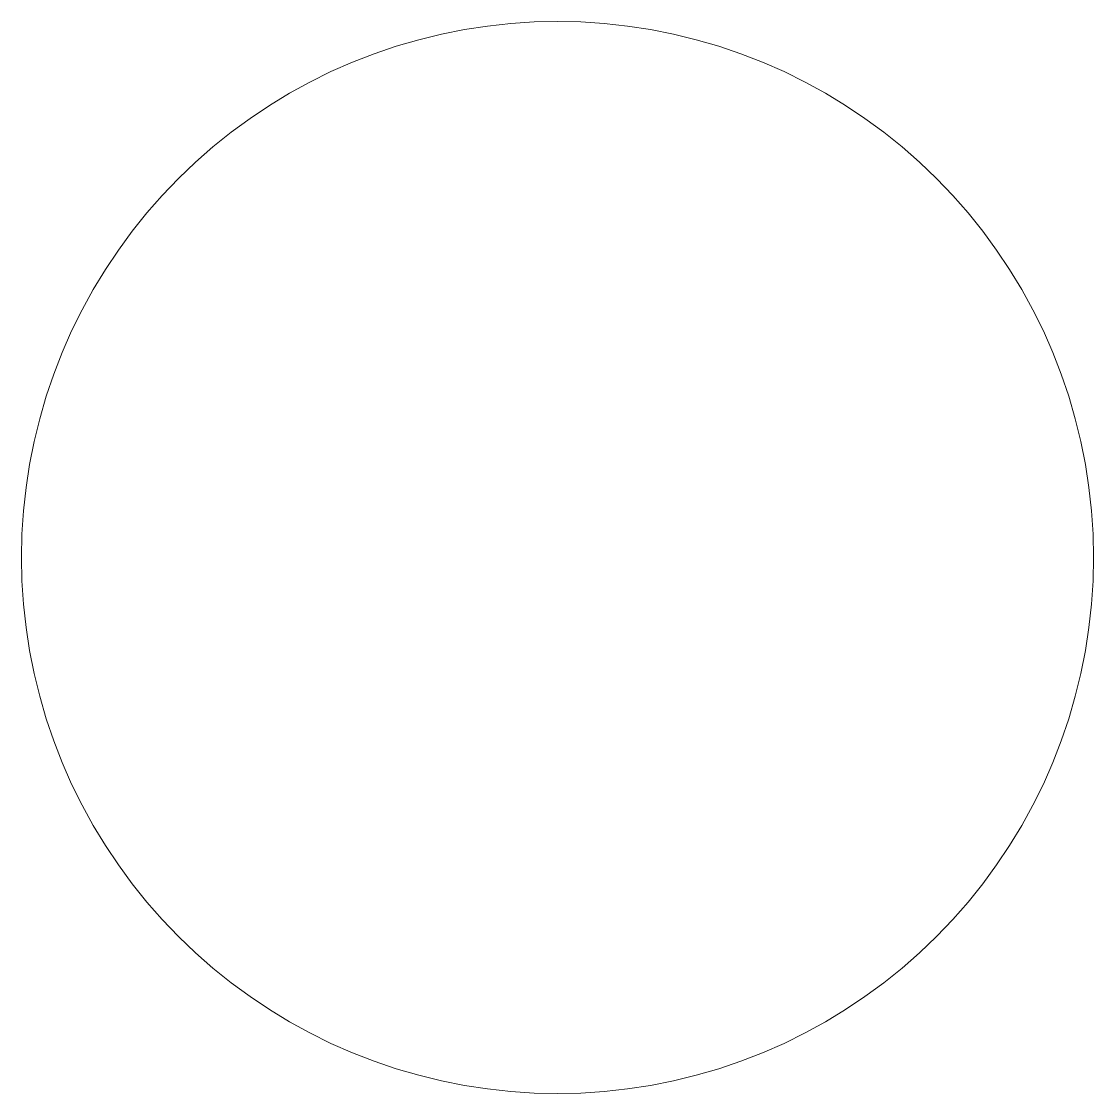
# Model space of a CAD drawing. Header units: millimetres. Extents: x 2739 to 4205, y 2777 to 5288.
# Drawn here: x 2860.53 to 2895.53, y 3648.18 to 3683.18 of the extents above; entities that cross this region are included whole.
import ezdxf

# ---------------------------------------------------------------- set-up
doc = ezdxf.new("R2010")
doc.units = ezdxf.units.MM
doc.header["$MEASUREMENT"] = 0
doc.layers.add('layer 1', color=7, linetype='Continuous')

msp = doc.modelspace()

# ---------------------------------------------------------------- linework, layer by layer
at = {"layer": 'layer 1', "color": 250, "lineweight": 9}
msp.add_open_spline([(2895.5279, 3665.684), (2895.5279, 3665.684), (2895.5112, 3664.9207), (2895.5112, 3664.9207), (2895.5112, 3664.9207), (2895.5112, 3664.9207), (2895.4613, 3664.1588), (2895.4613, 3664.1588), (2895.4613, 3664.1588), (2895.4613, 3664.1588), (2895.3782, 3663.3998), (2895.3782, 3663.3998), (2895.3782, 3663.3998), (2895.3782, 3663.3998), (2895.262, 3662.6452), (2895.262, 3662.6452), (2895.262, 3662.6452), (2895.262, 3662.6452), (2895.1131, 3661.8963), (2895.1131, 3661.8963), (2895.1131, 3661.8963), (2895.1131, 3661.8963), (2894.9316, 3661.1547), (2894.9316, 3661.1547), (2894.9316, 3661.1547), (2894.9316, 3661.1547), (2894.7179, 3660.4217), (2894.7179, 3660.4217), (2894.7179, 3660.4217), (2894.7179, 3660.4217), (2894.4725, 3659.6987), (2894.4725, 3659.6987), (2894.4725, 3659.6987), (2894.4725, 3659.6987), (2894.1958, 3658.9871), (2894.1958, 3658.9871), (2894.1958, 3658.9871), (2894.1958, 3658.9871), (2893.8883, 3658.2882), (2893.8883, 3658.2882), (2893.8883, 3658.2882), (2893.8883, 3658.2882), (2893.5506, 3657.6034), (2893.5506, 3657.6034), (2893.5506, 3657.6034), (2893.5506, 3657.6034), (2893.1833, 3656.934), (2893.1833, 3656.934), (2893.1833, 3656.934), (2893.1833, 3656.934), (2892.7873, 3656.2813), (2892.7873, 3656.2813), (2892.7873, 3656.2813), (2892.7873, 3656.2813), (2892.3631, 3655.6464), (2892.3631, 3655.6464), (2892.3631, 3655.6464), (2892.3631, 3655.6464), (2891.9116, 3655.0307), (2891.9116, 3655.0307), (2891.9116, 3655.0307), (2891.9116, 3655.0307), (2891.4337, 3654.4352), (2891.4337, 3654.4352), (2891.4337, 3654.4352), (2891.4337, 3654.4352), (2890.9303, 3653.8612), (2890.9303, 3653.8612), (2890.9303, 3653.8612), (2890.9303, 3653.8612), (2890.4023, 3653.3097), (2890.4023, 3653.3097), (2890.4023, 3653.3097), (2890.4023, 3653.3097), (2889.8507, 3652.7817), (2889.8507, 3652.7817), (2889.8507, 3652.7817), (2889.8507, 3652.7817), (2889.2767, 3652.2783), (2889.2767, 3652.2783), (2889.2767, 3652.2783), (2889.2767, 3652.2783), (2888.6812, 3651.8003), (2888.6812, 3651.8003), (2888.6812, 3651.8003), (2888.6812, 3651.8003), (2888.0655, 3651.3489), (2888.0655, 3651.3489), (2888.0655, 3651.3489), (2888.0655, 3651.3489), (2887.4306, 3650.9247), (2887.4306, 3650.9247), (2887.4306, 3650.9247), (2887.4306, 3650.9247), (2886.7779, 3650.5286), (2886.7779, 3650.5286), (2886.7779, 3650.5286), (2886.7779, 3650.5286), (2886.1085, 3650.1613), (2886.1085, 3650.1613), (2886.1085, 3650.1613), (2886.1085, 3650.1613), (2885.4237, 3649.8236), (2885.4237, 3649.8236), (2885.4237, 3649.8236), (2885.4237, 3649.8236), (2884.7249, 3649.5161), (2884.7249, 3649.5161), (2884.7249, 3649.5161), (2884.7249, 3649.5161), (2884.0133, 3649.2394), (2884.0133, 3649.2394), (2884.0133, 3649.2394), (2884.0133, 3649.2394), (2883.2903, 3648.994), (2883.2903, 3648.994), (2883.2903, 3648.994), (2883.2903, 3648.994), (2882.5572, 3648.7803), (2882.5572, 3648.7803), (2882.5572, 3648.7803), (2882.5572, 3648.7803), (2881.8156, 3648.5988), (2881.8156, 3648.5988), (2881.8156, 3648.5988), (2881.8156, 3648.5988), (2881.0667, 3648.4499), (2881.0667, 3648.4499), (2881.0667, 3648.4499), (2881.0667, 3648.4499), (2880.3121, 3648.3337), (2880.3121, 3648.3337), (2880.3121, 3648.3337), (2880.3121, 3648.3337), (2879.5531, 3648.2506), (2879.5531, 3648.2506), (2879.5531, 3648.2506), (2879.5531, 3648.2506), (2878.7912, 3648.2007), (2878.7912, 3648.2007), (2878.7912, 3648.2007), (2878.7912, 3648.2007), (2878.0279, 3648.184), (2878.0279, 3648.184), (2878.0279, 3648.184), (2878.0279, 3648.184), (2877.2646, 3648.2007), (2877.2646, 3648.2007), (2877.2646, 3648.2007), (2877.2646, 3648.2007), (2876.5027, 3648.2506), (2876.5027, 3648.2506), (2876.5027, 3648.2506), (2876.5027, 3648.2506), (2875.7437, 3648.3337), (2875.7437, 3648.3337), (2875.7437, 3648.3337), (2875.7437, 3648.3337), (2874.9891, 3648.4499), (2874.9891, 3648.4499), (2874.9891, 3648.4499), (2874.9891, 3648.4499), (2874.2402, 3648.5988), (2874.2402, 3648.5988), (2874.2402, 3648.5988), (2874.2402, 3648.5988), (2873.4986, 3648.7803), (2873.4986, 3648.7803), (2873.4986, 3648.7803), (2873.4986, 3648.7803), (2872.7655, 3648.994), (2872.7655, 3648.994), (2872.7655, 3648.994), (2872.7655, 3648.994), (2872.0425, 3649.2394), (2872.0425, 3649.2394), (2872.0425, 3649.2394), (2872.0425, 3649.2394), (2871.3309, 3649.5161), (2871.3309, 3649.5161), (2871.3309, 3649.5161), (2871.3309, 3649.5161), (2870.6321, 3649.8236), (2870.6321, 3649.8236), (2870.6321, 3649.8236), (2870.6321, 3649.8236), (2869.9473, 3650.1613), (2869.9473, 3650.1613), (2869.9473, 3650.1613), (2869.9473, 3650.1613), (2869.2779, 3650.5286), (2869.2779, 3650.5286), (2869.2779, 3650.5286), (2869.2779, 3650.5286), (2868.6252, 3650.9247), (2868.6252, 3650.9247), (2868.6252, 3650.9247), (2868.6252, 3650.9247), (2867.9903, 3651.3489), (2867.9903, 3651.3489), (2867.9903, 3651.3489), (2867.9903, 3651.3489), (2867.3746, 3651.8003), (2867.3746, 3651.8003), (2867.3746, 3651.8003), (2867.3746, 3651.8003), (2866.7791, 3652.2783), (2866.7791, 3652.2783), (2866.7791, 3652.2783), (2866.7791, 3652.2783), (2866.2051, 3652.7817), (2866.2051, 3652.7817), (2866.2051, 3652.7817), (2866.2051, 3652.7817), (2865.6535, 3653.3097), (2865.6535, 3653.3097), (2865.6535, 3653.3097), (2865.6535, 3653.3097), (2865.1255, 3653.8612), (2865.1255, 3653.8612), (2865.1255, 3653.8612), (2865.1255, 3653.8612), (2864.6221, 3654.4352), (2864.6221, 3654.4352), (2864.6221, 3654.4352), (2864.6221, 3654.4352), (2864.1442, 3655.0307), (2864.1442, 3655.0307), (2864.1442, 3655.0307), (2864.1442, 3655.0307), (2863.6927, 3655.6464), (2863.6927, 3655.6464), (2863.6927, 3655.6464), (2863.6927, 3655.6464), (2863.2685, 3656.2813), (2863.2685, 3656.2813), (2863.2685, 3656.2813), (2863.2685, 3656.2813), (2862.8725, 3656.934), (2862.8725, 3656.934), (2862.8725, 3656.934), (2862.8725, 3656.934), (2862.5052, 3657.6034), (2862.5052, 3657.6034), (2862.5052, 3657.6034), (2862.5052, 3657.6034), (2862.1675, 3658.2882), (2862.1675, 3658.2882), (2862.1675, 3658.2882), (2862.1675, 3658.2882), (2861.86, 3658.9871), (2861.86, 3658.9871), (2861.86, 3658.9871), (2861.86, 3658.9871), (2861.5833, 3659.6987), (2861.5833, 3659.6987), (2861.5833, 3659.6987), (2861.5833, 3659.6987), (2861.3379, 3660.4217), (2861.3379, 3660.4217), (2861.3379, 3660.4217), (2861.3379, 3660.4217), (2861.1242, 3661.1547), (2861.1242, 3661.1547), (2861.1242, 3661.1547), (2861.1242, 3661.1547), (2860.9427, 3661.8963), (2860.9427, 3661.8963), (2860.9427, 3661.8963), (2860.9427, 3661.8963), (2860.7938, 3662.6452), (2860.7938, 3662.6452), (2860.7938, 3662.6452), (2860.7938, 3662.6452), (2860.6776, 3663.3998), (2860.6776, 3663.3998), (2860.6776, 3663.3998), (2860.6776, 3663.3998), (2860.5945, 3664.1588), (2860.5945, 3664.1588), (2860.5945, 3664.1588), (2860.5945, 3664.1588), (2860.5446, 3664.9207), (2860.5446, 3664.9207), (2860.5446, 3664.9207), (2860.5446, 3664.9207), (2860.5279, 3665.684), (2860.5279, 3665.684), (2860.5279, 3665.684), (2860.5279, 3665.684), (2860.5446, 3666.4474), (2860.5446, 3666.4474), (2860.5446, 3666.4474), (2860.5446, 3666.4474), (2860.5945, 3667.2093), (2860.5945, 3667.2093), (2860.5945, 3667.2093), (2860.5945, 3667.2093), (2860.6776, 3667.9682), (2860.6776, 3667.9682), (2860.6776, 3667.9682), (2860.6776, 3667.9682), (2860.7938, 3668.7229), (2860.7938, 3668.7229), (2860.7938, 3668.7229), (2860.7938, 3668.7229), (2860.9427, 3669.4717), (2860.9427, 3669.4717), (2860.9427, 3669.4717), (2860.9427, 3669.4717), (2861.1242, 3670.2134), (2861.1242, 3670.2134), (2861.1242, 3670.2134), (2861.1242, 3670.2134), (2861.3379, 3670.9464), (2861.3379, 3670.9464), (2861.3379, 3670.9464), (2861.3379, 3670.9464), (2861.5833, 3671.6694), (2861.5833, 3671.6694), (2861.5833, 3671.6694), (2861.5833, 3671.6694), (2861.86, 3672.381), (2861.86, 3672.381), (2861.86, 3672.381), (2861.86, 3672.381), (2862.1675, 3673.0798), (2862.1675, 3673.0798), (2862.1675, 3673.0798), (2862.1675, 3673.0798), (2862.5052, 3673.7646), (2862.5052, 3673.7646), (2862.5052, 3673.7646), (2862.5052, 3673.7646), (2862.8725, 3674.434), (2862.8725, 3674.434), (2862.8725, 3674.434), (2862.8725, 3674.434), (2863.2685, 3675.0868), (2863.2685, 3675.0868), (2863.2685, 3675.0868), (2863.2685, 3675.0868), (2863.6927, 3675.7216), (2863.6927, 3675.7216), (2863.6927, 3675.7216), (2863.6927, 3675.7216), (2864.1442, 3676.3374), (2864.1442, 3676.3374), (2864.1442, 3676.3374), (2864.1442, 3676.3374), (2864.6221, 3676.9328), (2864.6221, 3676.9328), (2864.6221, 3676.9328), (2864.6221, 3676.9328), (2865.1255, 3677.5069), (2865.1255, 3677.5069), (2865.1255, 3677.5069), (2865.1255, 3677.5069), (2865.6535, 3678.0584), (2865.6535, 3678.0584), (2865.6535, 3678.0584), (2865.6535, 3678.0584), (2866.2051, 3678.5864), (2866.2051, 3678.5864), (2866.2051, 3678.5864), (2866.2051, 3678.5864), (2866.7791, 3679.0898), (2866.7791, 3679.0898), (2866.7791, 3679.0898), (2866.7791, 3679.0898), (2867.3746, 3679.5677), (2867.3746, 3679.5677), (2867.3746, 3679.5677), (2867.3746, 3679.5677), (2867.9903, 3680.0192), (2867.9903, 3680.0192), (2867.9903, 3680.0192), (2867.9903, 3680.0192), (2868.6252, 3680.4434), (2868.6252, 3680.4434), (2868.6252, 3680.4434), (2868.6252, 3680.4434), (2869.2779, 3680.8395), (2869.2779, 3680.8395), (2869.2779, 3680.8395), (2869.2779, 3680.8395), (2869.9473, 3681.2067), (2869.9473, 3681.2067), (2869.9473, 3681.2067), (2869.9473, 3681.2067), (2870.6321, 3681.5444), (2870.6321, 3681.5444), (2870.6321, 3681.5444), (2870.6321, 3681.5444), (2871.3309, 3681.8519), (2871.3309, 3681.8519), (2871.3309, 3681.8519), (2871.3309, 3681.8519), (2872.0425, 3682.1286), (2872.0425, 3682.1286), (2872.0425, 3682.1286), (2872.0425, 3682.1286), (2872.7655, 3682.3741), (2872.7655, 3682.3741), (2872.7655, 3682.3741), (2872.7655, 3682.3741), (2873.4986, 3682.5877), (2873.4986, 3682.5877), (2873.4986, 3682.5877), (2873.4986, 3682.5877), (2874.2402, 3682.7692), (2874.2402, 3682.7692), (2874.2402, 3682.7692), (2874.2402, 3682.7692), (2874.9891, 3682.9182), (2874.9891, 3682.9182), (2874.9891, 3682.9182), (2874.9891, 3682.9182), (2875.7437, 3683.0343), (2875.7437, 3683.0343), (2875.7437, 3683.0343), (2875.7437, 3683.0343), (2876.5027, 3683.1174), (2876.5027, 3683.1174), (2876.5027, 3683.1174), (2876.5027, 3683.1174), (2877.2646, 3683.1674), (2877.2646, 3683.1674), (2877.2646, 3683.1674), (2877.2646, 3683.1674), (2878.0279, 3683.184), (2878.0279, 3683.184), (2878.0279, 3683.184), (2878.0279, 3683.184), (2878.7912, 3683.1674), (2878.7912, 3683.1674), (2878.7912, 3683.1674), (2878.7912, 3683.1674), (2879.5531, 3683.1174), (2879.5531, 3683.1174), (2879.5531, 3683.1174), (2879.5531, 3683.1174), (2880.3121, 3683.0343), (2880.3121, 3683.0343), (2880.3121, 3683.0343), (2880.3121, 3683.0343), (2881.0667, 3682.9182), (2881.0667, 3682.9182), (2881.0667, 3682.9182), (2881.0667, 3682.9182), (2881.8156, 3682.7692), (2881.8156, 3682.7692), (2881.8156, 3682.7692), (2881.8156, 3682.7692), (2882.5572, 3682.5877), (2882.5572, 3682.5877), (2882.5572, 3682.5877), (2882.5572, 3682.5877), (2883.2903, 3682.3741), (2883.2903, 3682.3741), (2883.2903, 3682.3741), (2883.2903, 3682.3741), (2884.0133, 3682.1286), (2884.0133, 3682.1286), (2884.0133, 3682.1286), (2884.0133, 3682.1286), (2884.7249, 3681.8519), (2884.7249, 3681.8519), (2884.7249, 3681.8519), (2884.7249, 3681.8519), (2885.4237, 3681.5444), (2885.4237, 3681.5444), (2885.4237, 3681.5444), (2885.4237, 3681.5444), (2886.1085, 3681.2067), (2886.1085, 3681.2067), (2886.1085, 3681.2067), (2886.1085, 3681.2067), (2886.7779, 3680.8395), (2886.7779, 3680.8395), (2886.7779, 3680.8395), (2886.7779, 3680.8395), (2887.4306, 3680.4434), (2887.4306, 3680.4434), (2887.4306, 3680.4434), (2887.4306, 3680.4434), (2888.0655, 3680.0192), (2888.0655, 3680.0192), (2888.0655, 3680.0192), (2888.0655, 3680.0192), (2888.6812, 3679.5677), (2888.6812, 3679.5677), (2888.6812, 3679.5677), (2888.6812, 3679.5677), (2889.2767, 3679.0898), (2889.2767, 3679.0898), (2889.2767, 3679.0898), (2889.2767, 3679.0898), (2889.8507, 3678.5864), (2889.8507, 3678.5864), (2889.8507, 3678.5864), (2889.8507, 3678.5864), (2890.4023, 3678.0584), (2890.4023, 3678.0584), (2890.4023, 3678.0584), (2890.4023, 3678.0584), (2890.9303, 3677.5069), (2890.9303, 3677.5069), (2890.9303, 3677.5069), (2890.9303, 3677.5069), (2891.4337, 3676.9328), (2891.4337, 3676.9328), (2891.4337, 3676.9328), (2891.4337, 3676.9328), (2891.9116, 3676.3374), (2891.9116, 3676.3374), (2891.9116, 3676.3374), (2891.9116, 3676.3374), (2892.3631, 3675.7216), (2892.3631, 3675.7216), (2892.3631, 3675.7216), (2892.3631, 3675.7216), (2892.7873, 3675.0868), (2892.7873, 3675.0868), (2892.7873, 3675.0868), (2892.7873, 3675.0868), (2893.1833, 3674.434), (2893.1833, 3674.434), (2893.1833, 3674.434), (2893.1833, 3674.434), (2893.5506, 3673.7646), (2893.5506, 3673.7646), (2893.5506, 3673.7646), (2893.5506, 3673.7646), (2893.8883, 3673.0798), (2893.8883, 3673.0798), (2893.8883, 3673.0798), (2893.8883, 3673.0798), (2894.1958, 3672.381), (2894.1958, 3672.381), (2894.1958, 3672.381), (2894.1958, 3672.381), (2894.4725, 3671.6694), (2894.4725, 3671.6694), (2894.4725, 3671.6694), (2894.4725, 3671.6694), (2894.7179, 3670.9464), (2894.7179, 3670.9464), (2894.7179, 3670.9464), (2894.7179, 3670.9464), (2894.9316, 3670.2134), (2894.9316, 3670.2134), (2894.9316, 3670.2134), (2894.9316, 3670.2134), (2895.1131, 3669.4717), (2895.1131, 3669.4717), (2895.1131, 3669.4717), (2895.1131, 3669.4717), (2895.262, 3668.7229), (2895.262, 3668.7229), (2895.262, 3668.7229), (2895.262, 3668.7229), (2895.3782, 3667.9682), (2895.3782, 3667.9682), (2895.3782, 3667.9682), (2895.3782, 3667.9682), (2895.4613, 3667.2093), (2895.4613, 3667.2093), (2895.4613, 3667.2093), (2895.4613, 3667.2093), (2895.5112, 3666.4474), (2895.5112, 3666.4474), (2895.5112, 3666.4474), (2895.5112, 3666.4474), (2895.5279, 3665.684), (2895.5279, 3665.684)], degree=3, knots=[0, 0, 0, 0, 0.0068966, 0.0068966, 0.0068966, 0.0068966, 0.0137931, 0.0137931, 0.0137931, 0.0137931, 0.0206897, 0.0206897, 0.0206897, 0.0206897, 0.0275862, 0.0275862, 0.0275862, 0.0275862, 0.0344828, 0.0344828, 0.0344828, 0.0344828, 0.0413793, 0.0413793, 0.0413793, 0.0413793, 0.0482759, 0.0482759, 0.0482759, 0.0482759, 0.0551724, 0.0551724, 0.0551724, 0.0551724, 0.062069, 0.062069, 0.062069, 0.062069, 0.0689655, 0.0689655, 0.0689655, 0.0689655, 0.0758621, 0.0758621, 0.0758621, 0.0758621, 0.0827586, 0.0827586, 0.0827586, 0.0827586, 0.0896552, 0.0896552, 0.0896552, 0.0896552, 0.0965517, 0.0965517, 0.0965517, 0.0965517, 0.1034483, 0.1034483, 0.1034483, 0.1034483, 0.1103448, 0.1103448, 0.1103448, 0.1103448, 0.1172414, 0.1172414, 0.1172414, 0.1172414, 0.1241379, 0.1241379, 0.1241379, 0.1241379, 0.1310345, 0.1310345, 0.1310345, 0.1310345, 0.137931, 0.137931, 0.137931, 0.137931, 0.1448276, 0.1448276, 0.1448276, 0.1448276, 0.1517241, 0.1517241, 0.1517241, 0.1517241, 0.1586207, 0.1586207, 0.1586207, 0.1586207, 0.1655172, 0.1655172, 0.1655172, 0.1655172, 0.1724138, 0.1724138, 0.1724138, 0.1724138, 0.1793103, 0.1793103, 0.1793103, 0.1793103, 0.1862069, 0.1862069, 0.1862069, 0.1862069, 0.1931034, 0.1931034, 0.1931034, 0.1931034, 0.2, 0.2, 0.2, 0.2, 0.2068966, 0.2068966, 0.2068966, 0.2068966, 0.2137931, 0.2137931, 0.2137931, 0.2137931, 0.2206897, 0.2206897, 0.2206897, 0.2206897, 0.2275862, 0.2275862, 0.2275862, 0.2275862, 0.2344828, 0.2344828, 0.2344828, 0.2344828, 0.2413793, 0.2413793, 0.2413793, 0.2413793, 0.2482759, 0.2482759, 0.2482759, 0.2482759, 0.2551724, 0.2551724, 0.2551724, 0.2551724, 0.262069, 0.262069, 0.262069, 0.262069, 0.2689655, 0.2689655, 0.2689655, 0.2689655, 0.2758621, 0.2758621, 0.2758621, 0.2758621, 0.2827586, 0.2827586, 0.2827586, 0.2827586, 0.2896552, 0.2896552, 0.2896552, 0.2896552, 0.2965517, 0.2965517, 0.2965517, 0.2965517, 0.3034483, 0.3034483, 0.3034483, 0.3034483, 0.3103448, 0.3103448, 0.3103448, 0.3103448, 0.3172414, 0.3172414, 0.3172414, 0.3172414, 0.3241379, 0.3241379, 0.3241379, 0.3241379, 0.3310345, 0.3310345, 0.3310345, 0.3310345, 0.337931, 0.337931, 0.337931, 0.337931, 0.3448276, 0.3448276, 0.3448276, 0.3448276, 0.3517241, 0.3517241, 0.3517241, 0.3517241, 0.3586207, 0.3586207, 0.3586207, 0.3586207, 0.3655172, 0.3655172, 0.3655172, 0.3655172, 0.3724138, 0.3724138, 0.3724138, 0.3724138, 0.3793103, 0.3793103, 0.3793103, 0.3793103, 0.3862069, 0.3862069, 0.3862069, 0.3862069, 0.3931034, 0.3931034, 0.3931034, 0.3931034, 0.4, 0.4, 0.4, 0.4, 0.4068966, 0.4068966, 0.4068966, 0.4068966, 0.4137931, 0.4137931, 0.4137931, 0.4137931, 0.4206897, 0.4206897, 0.4206897, 0.4206897, 0.4275862, 0.4275862, 0.4275862, 0.4275862, 0.4344828, 0.4344828, 0.4344828, 0.4344828, 0.4413793, 0.4413793, 0.4413793, 0.4413793, 0.4482759, 0.4482759, 0.4482759, 0.4482759, 0.4551724, 0.4551724, 0.4551724, 0.4551724, 0.462069, 0.462069, 0.462069, 0.462069, 0.4689655, 0.4689655, 0.4689655, 0.4689655, 0.4758621, 0.4758621, 0.4758621, 0.4758621, 0.4827586, 0.4827586, 0.4827586, 0.4827586, 0.4896552, 0.4896552, 0.4896552, 0.4896552, 0.4965517, 0.4965517, 0.4965517, 0.4965517, 0.5034483, 0.5034483, 0.5034483, 0.5034483, 0.5103448, 0.5103448, 0.5103448, 0.5103448, 0.5172414, 0.5172414, 0.5172414, 0.5172414, 0.5241379, 0.5241379, 0.5241379, 0.5241379, 0.5310345, 0.5310345, 0.5310345, 0.5310345, 0.537931, 0.537931, 0.537931, 0.537931, 0.5448276, 0.5448276, 0.5448276, 0.5448276, 0.5517241, 0.5517241, 0.5517241, 0.5517241, 0.5586207, 0.5586207, 0.5586207, 0.5586207, 0.5655172, 0.5655172, 0.5655172, 0.5655172, 0.5724138, 0.5724138, 0.5724138, 0.5724138, 0.5793103, 0.5793103, 0.5793103, 0.5793103, 0.5862069, 0.5862069, 0.5862069, 0.5862069, 0.5931034, 0.5931034, 0.5931034, 0.5931034, 0.6, 0.6, 0.6, 0.6, 0.6068966, 0.6068966, 0.6068966, 0.6068966, 0.6137931, 0.6137931, 0.6137931, 0.6137931, 0.6206897, 0.6206897, 0.6206897, 0.6206897, 0.6275862, 0.6275862, 0.6275862, 0.6275862, 0.6344828, 0.6344828, 0.6344828, 0.6344828, 0.6413793, 0.6413793, 0.6413793, 0.6413793, 0.6482759, 0.6482759, 0.6482759, 0.6482759, 0.6551724, 0.6551724, 0.6551724, 0.6551724, 0.662069, 0.662069, 0.662069, 0.662069, 0.6689655, 0.6689655, 0.6689655, 0.6689655, 0.6758621, 0.6758621, 0.6758621, 0.6758621, 0.6827586, 0.6827586, 0.6827586, 0.6827586, 0.6896552, 0.6896552, 0.6896552, 0.6896552, 0.6965517, 0.6965517, 0.6965517, 0.6965517, 0.7034483, 0.7034483, 0.7034483, 0.7034483, 0.7103448, 0.7103448, 0.7103448, 0.7103448, 0.7172414, 0.7172414, 0.7172414, 0.7172414, 0.7241379, 0.7241379, 0.7241379, 0.7241379, 0.7310345, 0.7310345, 0.7310345, 0.7310345, 0.737931, 0.737931, 0.737931, 0.737931, 0.7448276, 0.7448276, 0.7448276, 0.7448276, 0.7517241, 0.7517241, 0.7517241, 0.7517241, 0.7586207, 0.7586207, 0.7586207, 0.7586207, 0.7655172, 0.7655172, 0.7655172, 0.7655172, 0.7724138, 0.7724138, 0.7724138, 0.7724138, 0.7793103, 0.7793103, 0.7793103, 0.7793103, 0.7862069, 0.7862069, 0.7862069, 0.7862069, 0.7931034, 0.7931034, 0.7931034, 0.7931034, 0.8, 0.8, 0.8, 0.8, 0.8068966, 0.8068966, 0.8068966, 0.8068966, 0.8137931, 0.8137931, 0.8137931, 0.8137931, 0.8206897, 0.8206897, 0.8206897, 0.8206897, 0.8275862, 0.8275862, 0.8275862, 0.8275862, 0.8344828, 0.8344828, 0.8344828, 0.8344828, 0.8413793, 0.8413793, 0.8413793, 0.8413793, 0.8482759, 0.8482759, 0.8482759, 0.8482759, 0.8551724, 0.8551724, 0.8551724, 0.8551724, 0.862069, 0.862069, 0.862069, 0.862069, 0.8689655, 0.8689655, 0.8689655, 0.8689655, 0.8758621, 0.8758621, 0.8758621, 0.8758621, 0.8827586, 0.8827586, 0.8827586, 0.8827586, 0.8896552, 0.8896552, 0.8896552, 0.8896552, 0.8965517, 0.8965517, 0.8965517, 0.8965517, 0.9034483, 0.9034483, 0.9034483, 0.9034483, 0.9103448, 0.9103448, 0.9103448, 0.9103448, 0.9172414, 0.9172414, 0.9172414, 0.9172414, 0.9241379, 0.9241379, 0.9241379, 0.9241379, 0.9310345, 0.9310345, 0.9310345, 0.9310345, 0.937931, 0.937931, 0.937931, 0.937931, 0.9448276, 0.9448276, 0.9448276, 0.9448276, 0.9517241, 0.9517241, 0.9517241, 0.9517241, 0.9586207, 0.9586207, 0.9586207, 0.9586207, 0.9655172, 0.9655172, 0.9655172, 0.9655172, 0.9724138, 0.9724138, 0.9724138, 0.9724138, 0.9793103, 0.9793103, 0.9793103, 0.9793103, 0.9862069, 0.9862069, 0.9862069, 0.9862069, 1, 1, 1, 1], dxfattribs=at)

doc.saveas('drawing.dxf')
